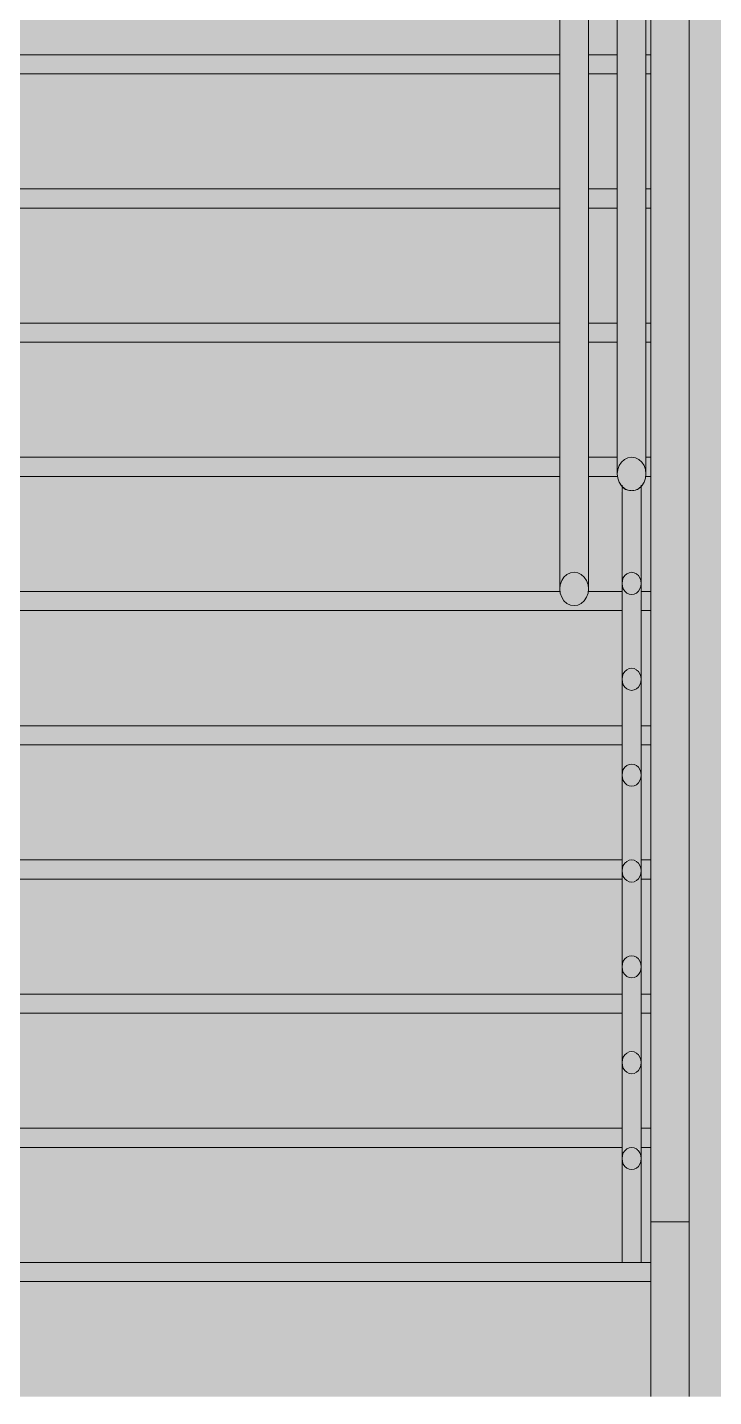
# Model space of a CAD drawing. Header units: inches. Extents: x 1352 to 6578, y -201 to 490.
# Drawn here: x 4808.2 to 4844, y 0 to 71.4 of the extents above; entities that cross this region are included whole.
import ezdxf

# ---------------------------------------------------------------- set-up
doc = ezdxf.new("R2010")
doc.units = ezdxf.units.IN
doc.header["$MEASUREMENT"] = 0
for name, color, linetype, lineweight in [('A-FLOR-HRAL', 11, 'Continuous', 9), ('A-ROOF', 132, 'Continuous', 13), ('C-BLDG-PADS', 91, 'Continuous', 13), ('S-STRS', 31, 'Continuous', 9)]:
    doc.layers.add(name, color=color, linetype=linetype, lineweight=lineweight)

# ---------------------------------------------------------------- blocks, each defined once
blk = doc.blocks.new('Walls 1 - Walls 1-1277454-BUILDING SECTION - NORTH_SOUTH - LOOKING EAST AT MEZZANINE')
at = {"layer": 'A-ROOF', "lineweight": 9}
h = blk.add_hatch(color=254, dxfattribs=at)
h.paths.add_polyline_path([(-11774.145, 0), (-11774.145, 90), (-11778.919, 90), (-11778.919, 0)], flags=0)
h.paths.add_polyline_path([(-11844.015, 0), (-11842.919, 0), (-11842.919, 102), (-11840.919, 102), (-11840.919, 98), (-11840.669, 98), (-11840.643, 139.444), (-11840.568, 139.625), (-11840.352, 139.854), (-11840.294, 139.9), (-11840.113, 139.974), (-11839.725, 140), (-11782.568, 140.003), (-11782.449, 140.077), (-11782.294, 140.102), (-11782.069, 140.059), (-11781.913, 140), (-11774.951, 139.974), (-11774.645, 139.804), (-11774.615, 139.78), (-11774.496, 139.625), (-11774.421, 139.444), (-11774.395, 139.25), (-11774.421, 139.056), (-11774.496, 138.875), (-11774.713, 138.645), (-11774.896, 138.549), (-11774.951, 138.526), (-11774.895, 138.5), (-11774.645, 138.5), (-11774.645, 102), (-11774.145, 102), (-11774.145, 264), (-11916.699, 264), (-11916.699, 0), (-11871.16, 0)], flags=0)
h.paths.add_polyline_path([(-11786.089, 98), (-11785.669, 98), (-11785.669, 103), (-11822.645, 103), (-11822.645, 98), (-11793.329, 98)], flags=0)
h.paths.add_polyline_path([(-11784.169, 98), (-11782.669, 98), (-11782.669, 103), (-11784.169, 103), (-11784.169, 98.225)], flags=0)
h.paths.add_polyline_path([(-11823.645, 98), (-11823.645, 103), (-11836.169, 103), (-11836.169, 98), (-11829.533, 98)], flags=0)
h.paths.add_polyline_path([(-11837.669, 98), (-11837.669, 103), (-11839.169, 103), (-11839.169, 98), (-11838.584, 98)], flags=0)
h.paths.add_polyline_path([(-11781.169, 98), (-11780.919, 98), (-11780.919, 102), (-11775.645, 102), (-11775.645, 103), (-11781.169, 103), (-11781.169, 98.225)], flags=0)
h.paths.add_polyline_path([(-11807.811, 104), (-11785.669, 104), (-11785.669, 108), (-11822.645, 108), (-11822.645, 104), (-11815.052, 104)], flags=0)
h.paths.add_polyline_path([(-11836.169, 104), (-11823.645, 104), (-11823.645, 108), (-11836.169, 108), (-11836.169, 105.163)], flags=0)
h.paths.add_polyline_path([(-11781.169, 104), (-11775.645, 104), (-11775.645, 108), (-11781.169, 108), (-11781.169, 105.163)], flags=0)
h.paths.add_polyline_path([(-11837.669, 104), (-11837.669, 108), (-11839.169, 108), (-11839.169, 104), (-11838.584, 104)], flags=0)
h.paths.add_polyline_path([(-11784.169, 104), (-11782.669, 104), (-11782.669, 108), (-11784.169, 108), (-11784.169, 105.163)], flags=0)
h.paths.add_polyline_path([(-11838.584, 109), (-11837.669, 109), (-11837.669, 113), (-11839.169, 113), (-11839.169, 109)], flags=0)
h.paths.add_polyline_path([(-11836.169, 109), (-11823.645, 109), (-11823.645, 113), (-11836.169, 113), (-11836.169, 112.101)], flags=0)
h.paths.add_polyline_path([(-11781.169, 109), (-11775.645, 109), (-11775.645, 113), (-11781.169, 113), (-11781.169, 112.101)], flags=0)
h.paths.add_polyline_path([(-11784.169, 109), (-11782.669, 109), (-11782.669, 113), (-11784.169, 113), (-11784.169, 112.101)], flags=0)
h.paths.add_polyline_path([(-11785.669, 109), (-11785.669, 113), (-11822.645, 113), (-11822.645, 109), (-11786.089, 109)], flags=0)
h.paths.add_polyline_path([(-11829.533, 114), (-11823.645, 114), (-11823.645, 118), (-11836.169, 118), (-11836.169, 114), (-11833.153, 114)], flags=0)
h.paths.add_polyline_path([(-11839.169, 114), (-11837.669, 114), (-11837.669, 118), (-11839.169, 118), (-11839.169, 115.571)], flags=0)
h.paths.add_polyline_path([(-11822.292, 114), (-11785.669, 114), (-11785.669, 118), (-11822.645, 118), (-11822.645, 114)], flags=0)
h.paths.add_polyline_path([(-11781.169, 114), (-11775.645, 114), (-11775.645, 118), (-11781.169, 118), (-11781.169, 115.571)], flags=0)
h.paths.add_polyline_path([(-11782.669, 114), (-11782.669, 118), (-11784.169, 118), (-11784.169, 114)], flags=0)
h.paths.add_polyline_path([(-11793.329, 119), (-11785.669, 119.04), (-11785.669, 123), (-11822.645, 123), (-11822.645, 119), (-11796.95, 119)], flags=0)
h.paths.add_polyline_path([(-11833.153, 119), (-11823.645, 119.04), (-11823.645, 123), (-11836.169, 123), (-11836.169, 119)], flags=0)
h.paths.add_polyline_path([(-11775.645, 119), (-11775.645, 123), (-11781.169, 123), (-11781.169, 119), (-11778.848, 119)], flags=0)
h.paths.add_polyline_path([(-11837.669, 119), (-11837.669, 123), (-11839.169, 123), (-11839.169, 119)], flags=0)
h.paths.add_polyline_path([(-11782.669, 119), (-11782.669, 123), (-11784.169, 123), (-11784.169, 119)], flags=0)
h.paths.add_polyline_path([(-11800.57, 124), (-11785.669, 124), (-11785.669, 128), (-11822.645, 128), (-11822.645, 124), (-11807.811, 124)], flags=0)
h.paths.add_polyline_path([(-11779.049, 124), (-11775.645, 124), (-11775.645, 128), (-11781.169, 128), (-11781.169, 124)], flags=0)
h.paths.add_polyline_path([(-11823.645, 124), (-11823.645, 128), (-11836.169, 128), (-11836.169, 124), (-11829.533, 124)], flags=0)
h.paths.add_polyline_path([(-11782.669, 124), (-11782.669, 128), (-11784.169, 128), (-11784.169, 124)], flags=0)
h.paths.add_polyline_path([(-11837.669, 124), (-11837.669, 128), (-11839.169, 128), (-11839.169, 124), (-11838.887, 124)], flags=0)
h.paths.add_polyline_path([(-11838.228, 129), (-11837.669, 129), (-11837.702, 133), (-11839.169, 133), (-11839.169, 129)], flags=0)
h.paths.add_polyline_path([(-11807.811, 129), (-11785.669, 129), (-11785.669, 132.5), (-11822.645, 132.5), (-11822.645, 129), (-11815.052, 129)], flags=0)
h.paths.add_polyline_path([(-11823.645, 129), (-11823.645, 132.5), (-11836.169, 132.5), (-11836.169, 129), (-11829.533, 129)], flags=0)
h.paths.add_polyline_path([(-11779.757, 129), (-11775.645, 129), (-11775.645, 133), (-11777.444, 133), (-11777.496, 132.875), (-11777.615, 132.72), (-11777.77, 132.6), (-11777.951, 132.526), (-11778.34, 132.5), (-11781.169, 132.5), (-11781.169, 129)], flags=0)
h.paths.add_polyline_path([(-11782.669, 129), (-11782.669, 132.5), (-11784.169, 132.5), (-11784.169, 129)], flags=0)
h.paths.add_polyline_path([(-11839.169, 134), (-11823.645, 134), (-11823.645, 138.5), (-11839.169, 138.5), (-11839.169, 136.385)], flags=0)
h.paths.add_polyline_path([(-11782.669, 134), (-11782.669, 138.5), (-11822.645, 138.5), (-11822.645, 134), (-11783.615, 134)], flags=0)
h.paths.add_polyline_path([(-11778.87, 134), (-11775.645, 134), (-11775.645, 138.5), (-11781.169, 138.463), (-11781.169, 134), (-11778.895, 134)], flags=0)
blk = doc.blocks.new('Railing - 1_-1447356-BUILDING SECTION - NORTH_SOUTH - LOOKING EAST AT MEZZANINE')
at = {"layer": 'A-FLOR-HRAL'}
h = blk.add_hatch(color=254, dxfattribs=at)
h.paths.add_polyline_path([(-11782.419, 7), (-11781.419, 7), (-11781.436, 12.271), (-11781.565, 12.012), (-11781.789, 11.862), (-11781.905, 11.862), (-11781.902, 12.98), (-11781.607, 12.941), (-11781.503, 12.871), (-11781.426, 12.757), (-11781.419, 12.98), (-11781.436, 17.271), (-11781.565, 17.012), (-11781.789, 16.862), (-11782.135, 16.903), (-11782.272, 17.012), (-11782.402, 17.271), (-11782.419, 17.271), (-11782.389, 12.83), (-11782.048, 12.999), (-11781.935, 12.98), (-11781.932, 11.862), (-11782.048, 11.862), (-11782.272, 12.012), (-11782.402, 12.271), (-11782.419, 12.271), (-11782.419, 8.028)], flags=0)
h.paths.add_polyline_path([(-11782.419, 17.713), (-11782.352, 17.858), (-11782.169, 17.963), (-11781.789, 17.998), (-11781.486, 17.858), (-11781.419, 17.713), (-11781.437, 22.267), (-11781.565, 22.012), (-11781.789, 21.862), (-11782.136, 21.904), (-11782.272, 22.012), (-11782.402, 22.271), (-11782.419, 22.132), (-11782.419, 17.83)], flags=0)
h.paths.add_polyline_path([(-11782.419, 22.713), (-11782.352, 22.859), (-11782.169, 22.964), (-11781.789, 22.997), (-11781.486, 22.859), (-11781.419, 22.713), (-11781.444, 27.25), (-11781.579, 27), (-11781.789, 26.862), (-11782.1, 26.887), (-11782.272, 27.012), (-11782.402, 27.271), (-11782.419, 27.067), (-11782.419, 22.83)], flags=0)
h.paths.add_polyline_path([(-11782.419, 27.713), (-11782.352, 27.86), (-11782.169, 27.965), (-11781.861, 27.995), (-11781.663, 27.962), (-11781.436, 27.819), (-11781.419, 27.983), (-11781.45, 32.233), (-11781.565, 32.012), (-11781.789, 31.862), (-11782.083, 31.879), (-11782.277, 32.018), (-11782.402, 32.271), (-11782.419, 32.132), (-11782.419, 27.75)], flags=0)
h.paths.add_polyline_path([(-11781.419, 32.713), (-11781.456, 37.216), (-11781.576, 37.002), (-11781.789, 36.862), (-11782.066, 36.87), (-11782.276, 37.017), (-11782.402, 37.271), (-11782.419, 37.271), (-11782.387, 32.823), (-11782.048, 32.994), (-11781.657, 32.959), (-11781.436, 32.819)], flags=0)
h.paths.add_polyline_path([(-11781.419, 37.713), (-11781.462, 42.198), (-11781.565, 42.012), (-11781.789, 41.862), (-11782.067, 41.871), (-11782.276, 42.017), (-11782.402, 42.271), (-11782.419, 42.271), (-11782.381, 37.824), (-11782.048, 37.993), (-11781.669, 37.967), (-11781.565, 37.923), (-11781.552, 37.913), (-11781.436, 37.819), (-11781.422, 37.734)], flags=0)
h.paths.add_polyline_path([(-11781.419, 42.713), (-11781.457, 47.457), (-11781.486, 47.416), (-11781.725, 47.293), (-11782.074, 47.283), (-11782.303, 47.38), (-11782.419, 47.429), (-11782.375, 42.826), (-11782.048, 43), (-11782.018, 42.991), (-11781.789, 42.991), (-11781.783, 42.991), (-11781.548, 42.91), (-11781.428, 42.773), (-11781.42, 42.719)], flags=0)
blk.add_hatch(color=254, dxfattribs=at).paths.add_polyline_path([(-11781.72, 47.295), (-11781.518, 47.392), (-11781.669, 47.32)], flags=0)
at = {"layer": 'A-FLOR-HRAL', "color": 8}
for p, q in [((-11782.419, 47.555), (-11782.419, 7)), ((-11781.419, 7), (-11781.419, 47.555)), ((-11782.419, 7), (-11781.419, 7))]:
    blk.add_line(p, q, dxfattribs=at)
at = {"layer": 'A-FLOR-HRAL', "color": 8, "flags": 128}
for points in [[(-11781.967, 47.265), (-11782.03, 47.271), (-11782.23, 47.327), (-11782.369, 47.429)], [(-11781.468, 47.429), (-11781.607, 47.327), (-11781.807, 47.271), (-11781.87, 47.265)]]:
    blk.add_lwpolyline(points, dxfattribs=at)
blk = doc.blocks.new('Railing - Railing-1447301-BUILDING SECTION - NORTH_SOUTH - LOOKING EAST AT MEZZANINE')
at = {"layer": 'A-FLOR-HRAL'}
h = blk.add_hatch(color=254, dxfattribs=at)
h.paths.add_polyline_path([(-11781.669, 42.968), (-11781.919, 43.007), (-11782.169, 42.953), (-11782.169, 42.922), (-11781.919, 43), (-11781.669, 42.953)], flags=0)
h.paths.add_polyline_path([(-11781.419, 42.421), (-11781.463, 42.826), (-11781.663, 42.917), (-11781.486, 42.711), (-11781.428, 42.503)], flags=0)
h.paths.add_polyline_path([(-11782.419, 42.421), (-11782.346, 42.719), (-11782.244, 42.928), (-11782.29, 42.91), (-11782.409, 42.773), (-11782.419, 42.571)], flags=0)
for points in [[(-11782.048, 41.862), (-11781.784, 41.864), (-11781.562, 42.017), (-11781.436, 42.271), (-11781.436, 42.571), (-11781.565, 42.83), (-11781.793, 42.98), (-11782.068, 42.971), (-11782.277, 42.824), (-11782.402, 42.571), (-11782.402, 42.271), (-11782.272, 42.012), (-11782.049, 41.862)], [(-11781.885, 36.862), (-11781.772, 36.87), (-11781.562, 37.017), (-11781.436, 37.271), (-11781.436, 37.571), (-11781.578, 37.842), (-11781.789, 37.98), (-11782.062, 37.974), (-11782.277, 37.824), (-11782.402, 37.571), (-11782.402, 37.271), (-11782.262, 37.002), (-11782.048, 36.862), (-11781.913, 36.862)], [(-11781.789, 31.862), (-11781.561, 32.018), (-11781.436, 32.271), (-11781.436, 32.571), (-11781.565, 32.83), (-11781.789, 32.98), (-11782.079, 32.965), (-11782.277, 32.824), (-11782.402, 32.571), (-11782.402, 32.271), (-11782.272, 32.012), (-11782.048, 31.862), (-11781.85, 31.862)], [(-11782.048, 26.862), (-11781.737, 26.887), (-11781.565, 27.012), (-11781.436, 27.271), (-11781.436, 27.571), (-11781.565, 27.83), (-11781.789, 27.98), (-11782.097, 27.957), (-11782.272, 27.83), (-11782.402, 27.571), (-11782.394, 27.25), (-11782.259, 27), (-11782.053, 26.864)], [(-11781.96, 21.862), (-11781.701, 21.904), (-11781.565, 22.012), (-11781.436, 22.271), (-11781.438, 22.577), (-11781.565, 22.83), (-11781.789, 22.98), (-11782.114, 22.949), (-11782.272, 22.83), (-11782.402, 22.571), (-11782.4, 22.267), (-11782.272, 22.012), (-11782.048, 21.862)], [(-11781.919, 16.862), (-11781.703, 16.903), (-11781.565, 17.012), (-11781.436, 17.271), (-11781.436, 17.571), (-11781.565, 17.83), (-11781.789, 17.98), (-11782.131, 17.941), (-11782.272, 17.83), (-11782.402, 17.571), (-11782.402, 17.271), (-11782.272, 17.012), (-11782.048, 16.862), (-11781.924, 16.862)]]:
    blk.add_hatch(color=254, dxfattribs=at).paths.add_polyline_path(points, flags=0)
h = blk.add_hatch(color=254, dxfattribs=at)
h.paths.add_polyline_path([(-11781.669, 37.967), (-11782.004, 37.993), (-11782.169, 37.954), (-11782.169, 37.922), (-11781.919, 38), (-11781.669, 37.954)], flags=0)
h.paths.add_polyline_path([(-11781.419, 37.421), (-11781.456, 37.824), (-11781.669, 37.922), (-11781.486, 37.711), (-11781.422, 37.448)], flags=0)
h.paths.add_polyline_path([(-11782.419, 37.421), (-11782.352, 37.711), (-11782.259, 37.925), (-11782.285, 37.913), (-11782.402, 37.819), (-11782.419, 37.571)], flags=0)
h = blk.add_hatch(color=254, dxfattribs=at)
h.paths.add_polyline_path([(-11781.669, 32.966), (-11782.03, 32.994), (-11782.169, 32.955), (-11782.169, 32.922), (-11781.919, 33), (-11781.669, 32.955)], flags=0)
h.paths.add_polyline_path([(-11781.565, 32.922), (-11781.657, 32.912), (-11781.565, 32.83)], flags=0)
h.paths.add_polyline_path([(-11781.419, 32.421), (-11781.45, 32.823), (-11781.565, 32.903), (-11781.556, 32.817), (-11781.436, 32.571)], flags=0)
h.paths.add_polyline_path([(-11782.419, 32.421), (-11782.352, 32.711), (-11782.238, 32.933), (-11782.352, 32.86), (-11782.419, 32.711), (-11782.419, 32.571)], flags=0)
h = blk.add_hatch(color=254, dxfattribs=at)
h.paths.add_polyline_path([(-11781.669, 27.965), (-11782.03, 27.995), (-11782.169, 27.956), (-11782.169, 27.922), (-11781.912, 27.999), (-11781.669, 27.956)], flags=0)
h.paths.add_polyline_path([(-11781.419, 27.421), (-11781.459, 27.83), (-11781.663, 27.917), (-11781.486, 27.711), (-11781.428, 27.5)], flags=0)
h.paths.add_polyline_path([(-11782.419, 27.421), (-11782.352, 27.711), (-11782.23, 27.937), (-11782.355, 27.854), (-11782.419, 27.629), (-11782.419, 27.5)], flags=0)
h = blk.add_hatch(color=254, dxfattribs=at)
h.paths.add_polyline_path([(-11781.669, 22.964), (-11782.048, 22.997), (-11781.905, 22.998), (-11781.669, 22.958)], flags=0)
h.paths.add_polyline_path([(-11781.419, 22.421), (-11781.456, 22.83), (-11781.669, 22.922), (-11781.486, 22.711), (-11781.436, 22.571)], flags=0)
h.paths.add_polyline_path([(-11782.419, 22.421), (-11782.352, 22.711), (-11782.23, 22.938), (-11782.352, 22.859), (-11782.419, 22.711), (-11782.419, 22.571)], flags=0)
h = blk.add_hatch(color=254, dxfattribs=at)
h.paths.add_polyline_path([(-11782.169, 17.922), (-11781.912, 17.999), (-11782.048, 17.998), (-11782.169, 17.959)], flags=0)
h.paths.add_polyline_path([(-11782.419, 17.421), (-11782.352, 17.711), (-11782.23, 17.94), (-11782.352, 17.858), (-11782.419, 17.711), (-11782.419, 17.571)], flags=0)
h.paths.add_polyline_path([(-11781.419, 17.421), (-11781.452, 17.83), (-11781.669, 17.922), (-11781.481, 17.698), (-11781.432, 17.535)], flags=0)
h = blk.add_hatch(color=254, dxfattribs=at)
h.paths.add_polyline_path([(-11781.419, 12.421), (-11781.448, 12.83), (-11781.669, 12.922), (-11781.483, 12.704), (-11781.425, 12.48)], flags=0)
h.paths.add_polyline_path([(-11782.419, 12.421), (-11782.352, 12.711), (-11782.23, 12.941), (-11782.334, 12.871), (-11782.412, 12.757), (-11782.419, 12.711)], flags=0)
h = blk.add_hatch(color=254, dxfattribs=at)
h.paths.add_polyline_path([(-11781.789, 11.862), (-11781.565, 12.012), (-11781.436, 12.271), (-11781.436, 12.571), (-11781.565, 12.83), (-11781.789, 12.98), (-11781.902, 12.963), (-11781.905, 11.862)], flags=0)
h.paths.add_polyline_path([(-11782.048, 11.862), (-11781.932, 11.884), (-11781.935, 12.98), (-11782.048, 12.98), (-11782.272, 12.83), (-11782.402, 12.571), (-11782.402, 12.271), (-11782.272, 12.012), (-11782.152, 11.912)], flags=0)
at = {"layer": 'A-FLOR-HRAL', "color": 8}
for p, q in [((-11782.419, 43.514), (-11782.419, 42.421)), ((-11781.419, 42.421), (-11781.419, 43.514)), ((-11782.419, 38.517), (-11782.419, 37.421)), ((-11781.419, 37.421), (-11781.419, 38.517)), ((-11782.419, 33.519), (-11782.419, 32.421)), ((-11781.419, 32.421), (-11781.419, 33.519)), ((-11782.419, 28.521), (-11782.419, 27.421)), ((-11781.419, 27.421), (-11781.419, 28.521)), ((-11782.419, 23.524), (-11782.419, 22.421)), ((-11781.419, 22.421), (-11781.419, 23.524)), ((-11782.419, 18.526), (-11782.419, 17.421)), ((-11781.419, 17.421), (-11781.419, 18.526)), ((-11782.419, 13.528), (-11782.419, 12.421)), ((-11781.419, 12.421), (-11781.419, 13.528))]:
    blk.add_line(p, q, dxfattribs=at)
at = {"layer": 'A-FLOR-HRAL', "color": 8, "flags": 128}
for points in [[(-11781.419, 42.421), (-11781.436, 42.571), (-11781.486, 42.711), (-11781.565, 42.83), (-11781.669, 42.922), (-11781.789, 42.98), (-11781.919, 43), (-11782.048, 42.98), (-11782.169, 42.922), (-11782.272, 42.83), (-11782.352, 42.711), (-11782.402, 42.571), (-11782.419, 42.421)], [(-11782.419, 42.421), (-11782.402, 42.271), (-11782.352, 42.132), (-11782.272, 42.012), (-11782.169, 41.92), (-11782.048, 41.862), (-11781.919, 41.842), (-11781.789, 41.862), (-11781.669, 41.92), (-11781.565, 42.012), (-11781.486, 42.132), (-11781.436, 42.271), (-11781.419, 42.421)], [(-11781.419, 37.421), (-11781.436, 37.571), (-11781.486, 37.711), (-11781.565, 37.83), (-11781.669, 37.922), (-11781.789, 37.98), (-11781.919, 38), (-11782.048, 37.98), (-11782.169, 37.922), (-11782.272, 37.83), (-11782.352, 37.711), (-11782.402, 37.571), (-11782.419, 37.421)], [(-11782.419, 37.421), (-11782.402, 37.271), (-11782.352, 37.132), (-11782.272, 37.012), (-11782.169, 36.92), (-11782.048, 36.862), (-11781.919, 36.842), (-11781.789, 36.862), (-11781.669, 36.92), (-11781.565, 37.012), (-11781.486, 37.132), (-11781.436, 37.271), (-11781.419, 37.421)], [(-11781.419, 32.421), (-11781.436, 32.571), (-11781.486, 32.711), (-11781.565, 32.83), (-11781.669, 32.922), (-11781.789, 32.98), (-11781.919, 33), (-11782.048, 32.98), (-11782.169, 32.922), (-11782.272, 32.83), (-11782.352, 32.711), (-11782.402, 32.571), (-11782.419, 32.421)], [(-11782.419, 32.421), (-11782.402, 32.271), (-11782.352, 32.132), (-11782.272, 32.012), (-11782.169, 31.92), (-11782.048, 31.862), (-11781.919, 31.842), (-11781.789, 31.862), (-11781.669, 31.92), (-11781.565, 32.012), (-11781.486, 32.132), (-11781.436, 32.271), (-11781.419, 32.421)], [(-11781.419, 27.421), (-11781.436, 27.571), (-11781.486, 27.711), (-11781.565, 27.83), (-11781.669, 27.922), (-11781.789, 27.98), (-11781.919, 28), (-11782.048, 27.98), (-11782.169, 27.922), (-11782.272, 27.83), (-11782.352, 27.711), (-11782.402, 27.571), (-11782.419, 27.421)], [(-11782.419, 27.421), (-11782.402, 27.271), (-11782.352, 27.132), (-11782.272, 27.012), (-11782.169, 26.92), (-11782.048, 26.862), (-11781.919, 26.842), (-11781.789, 26.862), (-11781.669, 26.92), (-11781.565, 27.012), (-11781.486, 27.132), (-11781.436, 27.271), (-11781.419, 27.421)], [(-11781.419, 22.421), (-11781.436, 22.571), (-11781.486, 22.711), (-11781.565, 22.83), (-11781.669, 22.922), (-11781.789, 22.98), (-11781.919, 23), (-11782.048, 22.98), (-11782.169, 22.922), (-11782.272, 22.83), (-11782.352, 22.711), (-11782.402, 22.571), (-11782.419, 22.421)], [(-11782.419, 22.421), (-11782.402, 22.271), (-11782.352, 22.132), (-11782.272, 22.012), (-11782.169, 21.92), (-11782.048, 21.862), (-11781.919, 21.842), (-11781.789, 21.862), (-11781.669, 21.92), (-11781.565, 22.012), (-11781.486, 22.132), (-11781.436, 22.271), (-11781.419, 22.421)], [(-11781.419, 17.421), (-11781.436, 17.571), (-11781.486, 17.711), (-11781.565, 17.83), (-11781.669, 17.922), (-11781.789, 17.98), (-11781.919, 18), (-11782.048, 17.98), (-11782.169, 17.922), (-11782.272, 17.83), (-11782.352, 17.711), (-11782.402, 17.571), (-11782.419, 17.421)], [(-11782.419, 17.421), (-11782.402, 17.271), (-11782.352, 17.132), (-11782.272, 17.012), (-11782.169, 16.92), (-11782.048, 16.862), (-11781.919, 16.842), (-11781.789, 16.862), (-11781.669, 16.92), (-11781.565, 17.012), (-11781.486, 17.132), (-11781.436, 17.271), (-11781.419, 17.421)], [(-11781.419, 12.421), (-11781.436, 12.571), (-11781.486, 12.711), (-11781.565, 12.83), (-11781.669, 12.922), (-11781.789, 12.98), (-11781.919, 13), (-11782.048, 12.98), (-11782.169, 12.922), (-11782.272, 12.83), (-11782.352, 12.711), (-11782.402, 12.571), (-11782.419, 12.421)], [(-11782.419, 12.421), (-11782.402, 12.271), (-11782.352, 12.132), (-11782.272, 12.012), (-11782.169, 11.92), (-11782.048, 11.862), (-11781.919, 11.842), (-11781.789, 11.862), (-11781.669, 11.92), (-11781.565, 12.012), (-11781.486, 12.132), (-11781.436, 12.271), (-11781.419, 12.421)]]:
    blk.add_lwpolyline(points, dxfattribs=at)
blk.add_blockref('Railing - 1_-1447356-BUILDING SECTION - NORTH_SOUTH - LOOKING EAST AT MEZZANINE', (0, 0))
blk = doc.blocks.new('Top Rail Type - Top Rail_Internal_-1447311-BUILDING SECTION - NORTH_SOUTH - LOOKING EAST AT MEZZANINE')
at = {"layer": 'A-FLOR-HRAL'}
for points in [[(-11782.669, 48.132), (-11782.591, 48.504), (-11782.468, 48.717), (-11782.449, 48.746), (-11782.294, 48.884), (-11782.113, 48.97), (-11781.919, 49), (-11781.725, 48.97), (-11781.544, 48.884), (-11781.388, 48.746), (-11781.246, 48.5), (-11781.182, 48.25), (-11781.169, 48.501), (-11781.194, 139.155), (-11781.388, 139.543), (-11781.725, 139.88), (-11782.113, 140.076), (-11782.294, 140.102), (-11782.452, 140.076), (-11782.57, 140), (-11782.66, 139.78), (-11782.669, 139.464), (-11782.669, 128.017), (-11782.669, 48.146)], [(-11781.919, 47.263), (-11781.607, 47.349), (-11781.434, 47.477), (-11781.364, 47.555), (-11781.269, 47.698), (-11781.176, 48.067), (-11781.182, 48.251), (-11781.246, 48.501), (-11781.312, 48.63), (-11781.486, 48.832), (-11781.669, 48.944), (-11781.789, 48.98), (-11782.056, 48.979), (-11782.176, 48.94), (-11782.405, 48.785), (-11782.526, 48.629), (-11782.592, 48.5), (-11782.655, 48.25), (-11782.654, 48), (-11782.643, 47.907), (-11782.468, 47.547), (-11782.349, 47.429), (-11782.169, 47.32), (-11781.967, 47.271), (-11781.925, 47.264)]]:
    blk.add_hatch(color=254, dxfattribs=at).paths.add_polyline_path(points, flags=0)
at = {"layer": 'A-FLOR-HRAL', "color": 8}
for p, q in [((-11782.669, 139.73), (-11782.669, 48.132)), ((-11781.169, 48.132), (-11781.169, 138.974))]:
    blk.add_line(p, q, dxfattribs=at)
at = {"layer": 'A-FLOR-HRAL', "color": 8, "flags": 128}
for points in [[(-11781.169, 48.132), (-11781.194, 48.356), (-11781.269, 48.566), (-11781.388, 48.746), (-11781.544, 48.884), (-11781.725, 48.97), (-11781.919, 49), (-11782.113, 48.97), (-11782.294, 48.884), (-11782.449, 48.746), (-11782.568, 48.566), (-11782.643, 48.356), (-11782.669, 48.132)], [(-11782.669, 48.132), (-11782.643, 47.907), (-11782.568, 47.698), (-11782.449, 47.518), (-11782.294, 47.38), (-11782.113, 47.293), (-11781.919, 47.263), (-11781.725, 47.293), (-11781.544, 47.38), (-11781.388, 47.518), (-11781.269, 47.698), (-11781.194, 47.907), (-11781.169, 48.132)]]:
    blk.add_lwpolyline(points, dxfattribs=at)
blk = doc.blocks.new('Handrail Type - Handrail_Internal_-1447339-BUILDING SECTION - NORTH_SOUTH - LOOKING EAST AT MEZZANINE')
at = {"layer": 'A-FLOR-HRAL'}
for points in [[(-11785.669, 42.132), (-11785.643, 42.356), (-11785.467, 42.719), (-11785.449, 42.746), (-11785.294, 42.884), (-11785.113, 42.97), (-11784.919, 43), (-11784.725, 42.97), (-11784.544, 42.884), (-11784.371, 42.719), (-11784.269, 42.566), (-11784.194, 42.356), (-11784.169, 42.132), (-11784.201, 133.461), (-11784.269, 133.625), (-11784.388, 133.78), (-11784.544, 133.9), (-11784.725, 133.974), (-11784.919, 134), (-11785.113, 133.974), (-11785.294, 133.9), (-11785.449, 133.78), (-11785.568, 133.625), (-11785.643, 133.444), (-11785.669, 132.916), (-11785.669, 42.566)], [(-11784.919, 41.263), (-11784.725, 41.293), (-11784.544, 41.38), (-11784.31, 41.636), (-11784.212, 41.858), (-11784.184, 42), (-11784.169, 42.132), (-11784.194, 42.356), (-11784.371, 42.719), (-11784.388, 42.746), (-11784.544, 42.884), (-11784.725, 42.97), (-11784.919, 43), (-11785.113, 42.97), (-11785.294, 42.884), (-11785.467, 42.719), (-11785.568, 42.566), (-11785.643, 42.356), (-11785.652, 41.983), (-11785.587, 41.75), (-11785.523, 41.629), (-11785.429, 41.5), (-11785.275, 41.371), (-11785.113, 41.293)]]:
    blk.add_hatch(color=254, dxfattribs=at).paths.add_polyline_path(points, flags=0)
at = {"layer": 'A-FLOR-HRAL', "color": 8}
for p, q in [((-11785.669, 133.25), (-11785.669, 42.132)), ((-11784.169, 42.132), (-11784.169, 133.25))]:
    blk.add_line(p, q, dxfattribs=at)
at = {"layer": 'A-FLOR-HRAL', "color": 8, "flags": 128}
for points in [[(-11784.169, 42.132), (-11784.194, 42.356), (-11784.269, 42.566), (-11784.388, 42.746), (-11784.544, 42.884), (-11784.725, 42.97), (-11784.919, 43), (-11785.113, 42.97), (-11785.294, 42.884), (-11785.449, 42.746), (-11785.568, 42.566), (-11785.643, 42.356), (-11785.669, 42.132)], [(-11785.669, 42.132), (-11785.643, 41.907), (-11785.568, 41.698), (-11785.449, 41.518), (-11785.294, 41.38), (-11785.113, 41.293), (-11784.919, 41.263), (-11784.725, 41.293), (-11784.544, 41.38), (-11784.388, 41.518), (-11784.269, 41.698), (-11784.194, 41.907), (-11784.169, 42.132)]]:
    blk.add_lwpolyline(points, dxfattribs=at)

msp = doc.modelspace()

# ---------------------------------------------------------------- hatches: boundary and pattern name
at = {"layer": 'C-BLDG-PADS', "lineweight": 9}
h = msp.add_hatch(dxfattribs=at)
h.set_pattern_fill('FP_19', style=0, pattern_type=2)
h.set_pattern_definition([(50, (5530.637, 126), (27.5427, -2.4099), [2.88, -31.68]), (355, (5530.637, 126), (-5.3278, 28.8843), [2.304, -25.344]), (100.451, (5532.932, 125.8), (22.2153, 26.4739), [2.448, -26.924]), (46.184, (5530.637, 133.68), (40.9819, -6.3564), [4.32, -47.52]), (96.636, (5534.052, 133.15), (35.8907, 37.4062), [3.671, -40.386]), (351.184, (5530.637, 133.68), (35.891, 37.4062), [3.456, -38.016]), (21, (5534.477, 131.76), (22.92104, -15.46073), [2.88, -31.68]), (326, (5534.477, 131.76), (9.3435, 27.8457), [2.304, -25.344]), (71.451, (5536.387, 130.472), (32.2648, 12.3844), [2.448, -26.924]), (37.5, (5530.637, 126), (0.46686, 12.78271), [1.267, -23.77, 1.267, -24.461, -25.44]), (37.5, (5530.637, 126), (0.46686, 12.78271), [-50.765, 1.267, -24.173]), (7.5, (5530.637, 126), (10.1016, 15.1451), [1.267, -13.402, 1.267, -23.194, -9.696]), (7.5, (5530.637, 126), (10.1016, 15.1451), [-39.13, 1.267, -8.429]), (327.5, (5522.074, 126), (20.49916, -0.86578), [1.267, -8.333, 1.267, -28.685, -39.744]), (327.5, (5522.074, 126), (20.49916, -0.86578), [-39.552, 1.267, -38.477]), (317.5, (5518.234, 126), (22.39478, 3.8443), [1.267, -11.213, 1.267, -18.624, -28.224]), (317.5, (5518.234, 126), (22.39478, 3.8443), [-32.371, 1.267, -26.957])])
h.paths.add_polyline_path([(4704.90395, -6), (4858.20768, -6), (4858.20768, 0), (4704.90395, 0)], flags=0)
at = {"layer": 'S-STRS'}
for points in [[(4842.68433, 9.12318), (4842.68433, 98.95652), (4840.68433, 98.95652), (4840.68433, 9.12318)], [(4842.68433, 0), (4842.68433, 9.12318), (4840.68433, 9.12318), (4840.68433, 0)], [(4780.68433, 6), (4840.68433, 6.01704), (4840.68433, 7), (4780.68433, 6.98296), (4780.68433, 6.01704)], [(4821.03302, 0), (4840.68433, 0), (4840.68433, 6), (4780.68433, 6), (4780.68433, 0), (4806.55152, 0)]]:
    msp.add_hatch(color=255, dxfattribs=at).paths.add_polyline_path(points, flags=0)
h = msp.add_hatch(color=255, dxfattribs=at)
h.paths.add_polyline_path([(4780.68433, 70), (4780.93433, 70), (4780.93433, 76), (4780.68433, 76), (4780.68433, 70.47194)], flags=0)
h.paths.add_polyline_path([(4782.43433, 70), (4783.93433, 70), (4783.93433, 76), (4782.43433, 76), (4782.43433, 70.47194)], flags=0)
h.paths.add_polyline_path([(4785.43433, 70), (4835.93433, 70), (4835.93433, 76), (4785.43433, 76), (4785.43433, 70.47194)], flags=0)
h.paths.add_polyline_path([(4837.43433, 70), (4838.93433, 70), (4838.93433, 76), (4837.43433, 76), (4837.43433, 70.47194)], flags=0)
h.paths.add_polyline_path([(4840.43433, 70), (4840.68433, 70), (4840.68433, 76), (4840.43433, 76), (4840.43433, 70.47194)], flags=0)
h = msp.add_hatch(color=255, dxfattribs=at)
h.paths.add_polyline_path([(4806.55152, 69), (4835.93433, 69.02099), (4835.93433, 70), (4785.43433, 69.97901), (4785.43433, 69), (4799.31077, 69)], flags=0)
h.paths.add_polyline_path([(4780.93433, 69), (4780.93433, 70), (4780.68433, 69.98296), (4780.68433, 69)], flags=0)
h.paths.add_polyline_path([(4782.43433, 69), (4783.93433, 69.01704), (4783.93433, 70), (4782.43433, 69.98151), (4782.43433, 69.01654)], flags=0)
h.paths.add_polyline_path([(4838.93433, 69), (4838.93433, 70), (4837.43433, 69.98296), (4837.43433, 69)], flags=0)
h.paths.add_polyline_path([(4840.43433, 69), (4840.68433, 69.01704), (4840.68433, 70), (4840.43433, 69.98296), (4840.43433, 69.01704)], flags=0)
h = msp.add_hatch(color=255, dxfattribs=at)
h.paths.add_polyline_path([(4813.79227, 63), (4835.93433, 63), (4835.93433, 69), (4785.43433, 69), (4785.43433, 63), (4806.55152, 63)], flags=0)
h.paths.add_polyline_path([(4780.93433, 63), (4780.93433, 69), (4780.68433, 69), (4780.68433, 63)], flags=0)
h.paths.add_polyline_path([(4782.43433, 63), (4783.93433, 63), (4783.93433, 69), (4782.43433, 69), (4782.43433, 63.53369)], flags=0)
h.paths.add_polyline_path([(4837.43433, 63), (4838.93433, 63), (4838.93433, 69), (4837.43433, 69), (4837.43433, 63.53369)], flags=0)
h.paths.add_polyline_path([(4840.43433, 63), (4840.68433, 63), (4840.68433, 69), (4840.43433, 69), (4840.43433, 63.53369)], flags=0)
h = msp.add_hatch(color=255, dxfattribs=at)
h.paths.add_polyline_path([(4806.55152, 62), (4835.93433, 62.02099), (4835.93433, 63), (4785.43433, 62.97901), (4785.43433, 62), (4799.31077, 62)], flags=0)
h.paths.add_polyline_path([(4780.93433, 62), (4780.93433, 62.99993), (4780.68433, 62.98296), (4780.68433, 62)], flags=0)
h.paths.add_polyline_path([(4782.43433, 62), (4783.93433, 62.01704), (4783.93433, 63), (4782.43433, 62.98151), (4782.43433, 62.01654)], flags=0)
h.paths.add_polyline_path([(4838.93433, 62), (4838.93433, 63), (4837.43433, 62.98296), (4837.43433, 62)], flags=0)
h.paths.add_polyline_path([(4840.43433, 62), (4840.68433, 62.01704), (4840.68433, 63), (4840.43433, 62.98296), (4840.43433, 62.01704)], flags=0)
h = msp.add_hatch(color=255, dxfattribs=at)
h.paths.add_polyline_path([(4780.68433, 56), (4780.93433, 56), (4780.93433, 62), (4780.68433, 62), (4780.68433, 56.59544)], flags=0)
h.paths.add_polyline_path([(4782.43433, 56), (4783.93433, 56), (4783.93433, 62), (4782.43433, 62), (4782.43433, 56.59544)], flags=0)
h.paths.add_polyline_path([(4785.43433, 56), (4835.93433, 56), (4835.93433, 62), (4785.43433, 62), (4785.43433, 56.59544)], flags=0)
h.paths.add_polyline_path([(4837.43433, 56), (4838.93433, 56), (4838.93433, 62), (4837.43433, 62), (4837.43433, 56.59544)], flags=0)
h.paths.add_polyline_path([(4840.43433, 56), (4840.68433, 56), (4840.68433, 62), (4840.43433, 62), (4840.43433, 56.59544)], flags=0)
h = msp.add_hatch(color=255, dxfattribs=at)
h.paths.add_polyline_path([(4806.55152, 55), (4835.93433, 55.02099), (4835.93433, 56), (4785.43433, 55.97901), (4785.43433, 55), (4799.31077, 55)], flags=0)
h.paths.add_polyline_path([(4780.93433, 55), (4780.93433, 55.99993), (4780.68433, 55.98296), (4780.68433, 55)], flags=0)
h.paths.add_polyline_path([(4782.43433, 55), (4783.93433, 55.01704), (4783.93433, 56), (4782.43433, 55.98151), (4782.43433, 55.01654)], flags=0)
h.paths.add_polyline_path([(4838.93433, 55), (4838.93433, 56), (4837.43433, 55.98296), (4837.43433, 55)], flags=0)
h.paths.add_polyline_path([(4840.68433, 55), (4840.68433, 56), (4840.43433, 55.98296), (4840.43433, 55.00007)], flags=0)
h = msp.add_hatch(color=255, dxfattribs=at)
h.paths.add_polyline_path([(4782.43433, 49), (4783.93433, 49), (4783.93433, 55), (4782.43433, 55), (4782.43433, 49.65719)], flags=0)
h.paths.add_polyline_path([(4780.68433, 49), (4780.93433, 49), (4780.93433, 55), (4780.68433, 55), (4780.68433, 49.65719)], flags=0)
h.paths.add_polyline_path([(4785.43433, 49), (4835.93433, 49), (4835.93433, 55), (4785.43433, 55), (4785.43433, 49.65719)], flags=0)
h.paths.add_polyline_path([(4837.43433, 49), (4838.93433, 49), (4838.93433, 55), (4837.43433, 55), (4837.43433, 49.65719)], flags=0)
h.paths.add_polyline_path([(4840.68433, 49), (4840.68433, 55), (4840.43433, 55), (4840.43433, 49)], flags=0)
h = msp.add_hatch(color=255, dxfattribs=at)
h.paths.add_polyline_path([(4806.55152, 48), (4835.93433, 48.02099), (4835.93433, 49), (4785.43433, 48.97901), (4785.43433, 48), (4799.31077, 48)], flags=0)
h.paths.add_polyline_path([(4780.93433, 48), (4780.94737, 48.01704), (4780.93433, 48.5), (4780.93433, 49), (4780.68433, 48.98296), (4780.68433, 48)], flags=0)
h.paths.add_polyline_path([(4782.41935, 48), (4783.93433, 48.01704), (4783.93433, 49), (4782.43433, 48.97041), (4782.42123, 48.01654)], flags=0)
h.paths.add_polyline_path([(4837.43433, 48), (4838.9472, 48.01848), (4838.93433, 48.50377), (4838.93433, 49), (4837.43433, 48.98296), (4837.43433, 48.00092)], flags=0)
h.paths.add_polyline_path([(4840.68433, 48), (4840.68433, 49), (4840.43433, 48.98296), (4840.43433, 48)], flags=0)
h = msp.add_hatch(color=255, dxfattribs=at)
h.paths.add_polyline_path([(4780.68433, 42), (4781.18433, 42), (4781.154, 47.51776), (4781.03481, 47.69758), (4780.93433, 48), (4780.68433, 48), (4780.68433, 42.27133)], flags=0)
h.paths.add_polyline_path([(4782.18433, 42), (4783.9493, 42), (4783.93433, 42.35645), (4783.93433, 48), (4782.41935, 48), (4782.40877, 47.907), (4782.23941, 47.55511), (4782.18433, 47.42856), (4782.18433, 42.27133)], flags=0)
h.paths.add_polyline_path([(4785.41935, 42), (4835.9493, 42), (4835.93433, 42.35645), (4835.93433, 48), (4785.43433, 48), (4785.43433, 42.13172)], flags=0)
h.paths.add_polyline_path([(4837.4493, 42), (4839.18433, 42), (4839.154, 47.51776), (4839.03481, 47.69758), (4838.93433, 48), (4837.43433, 48), (4837.43433, 42)], flags=0)
h.paths.add_polyline_path([(4840.18433, 42), (4840.68433, 42), (4840.68433, 48), (4840.41935, 48), (4840.40877, 47.907), (4840.23941, 47.55511), (4840.18433, 47.42856), (4840.18433, 42.27133)], flags=0)
h = msp.add_hatch(color=255, dxfattribs=at)
h.paths.add_polyline_path([(4780.68433, 41), (4781.18433, 41.01704), (4781.18433, 42), (4780.68433, 41.98296), (4780.68433, 41.01704)], flags=0)
h.paths.add_polyline_path([(4828.27377, 41), (4839.18433, 41.01829), (4839.18433, 42), (4837.41741, 41.98296), (4837.3526, 41.75), (4837.28866, 41.62941), (4837.19467, 41.5), (4837.04018, 41.37059), (4836.87844, 41.29303), (4836.68433, 41.26344), (4836.49021, 41.29303), (4836.30904, 41.38003), (4836.07385, 41.63868), (4835.97677, 41.85979), (4835.93433, 42), (4785.41696, 41.97902), (4785.34924, 41.74062), (4785.28209, 41.61949), (4785.18374, 41.4903), (4785.022, 41.36187), (4784.82927, 41.28554), (4784.68433, 41.26344), (4784.49021, 41.29303), (4784.30933, 41.37977), (4784.07999, 41.62941), (4783.979, 41.85355), (4783.93433, 42), (4782.18433, 41.98171), (4782.18433, 41), (4821.03302, 41)], flags=0)
h.paths.add_polyline_path([(4840.18433, 41), (4840.68433, 41.01704), (4840.68433, 42), (4840.18433, 41.98296), (4840.18433, 41.00014)], flags=0)
h = msp.add_hatch(color=255, dxfattribs=at)
h.paths.add_polyline_path([(4821.03302, 35), (4839.18433, 35), (4839.18433, 41), (4782.18433, 41), (4782.18433, 35), (4813.79227, 35)], flags=0)
h.paths.add_polyline_path([(4780.68433, 35), (4781.18433, 35), (4781.18433, 41), (4780.68433, 41), (4780.68433, 35.78069)], flags=0)
h.paths.add_polyline_path([(4840.18433, 35), (4840.68433, 35), (4840.68433, 41), (4840.18433, 41), (4840.18433, 35.78069)], flags=0)
h = msp.add_hatch(color=255, dxfattribs=at)
h.paths.add_polyline_path([(4806.55152, 34), (4839.18433, 34.01829), (4839.18433, 35), (4782.18433, 34.98171), (4782.18433, 34), (4799.31077, 34)], flags=0)
h.paths.add_polyline_path([(4781.18433, 34), (4781.18433, 35), (4780.68433, 34.98296), (4780.68433, 34)], flags=0)
h.paths.add_polyline_path([(4840.18433, 34), (4840.68433, 34.01704), (4840.68433, 35), (4840.18433, 34.98296), (4840.18433, 34.00014)], flags=0)
h = msp.add_hatch(color=255, dxfattribs=at)
h.paths.add_polyline_path([(4781.18433, 28), (4781.18433, 34), (4780.68433, 34), (4780.68433, 28)], flags=0)
h.paths.add_polyline_path([(4782.18433, 28), (4839.18433, 28), (4839.18433, 34), (4782.18433, 34), (4782.18433, 28.84244)], flags=0)
h.paths.add_polyline_path([(4840.18433, 28), (4840.68433, 28), (4840.68433, 34), (4840.18433, 34), (4840.18433, 28.84244)], flags=0)
h = msp.add_hatch(color=255, dxfattribs=at)
h.paths.add_polyline_path([(4821.03302, 27), (4839.18433, 27.01829), (4839.18433, 28), (4782.18433, 27.98028), (4782.18433, 27), (4813.79227, 27)], flags=0)
h.paths.add_polyline_path([(4781.18433, 27), (4781.18433, 28), (4780.68433, 27.98296), (4780.68433, 27)], flags=0)
h.paths.add_polyline_path([(4840.18433, 27), (4840.68433, 27.01704), (4840.68433, 28), (4840.18433, 27.98028), (4840.18433, 27.00014)], flags=0)
h = msp.add_hatch(color=255, dxfattribs=at)
h.paths.add_polyline_path([(4821.03302, 21), (4839.18433, 21), (4839.18433, 27), (4782.18433, 27), (4782.18433, 21), (4813.79227, 21)], flags=0)
h.paths.add_polyline_path([(4780.68433, 21), (4781.18433, 21), (4781.18433, 27), (4780.68433, 27), (4780.68433, 21.90419)], flags=0)
h.paths.add_polyline_path([(4840.18433, 21), (4840.68433, 21), (4840.68433, 27), (4840.18433, 27), (4840.18433, 21.90419)], flags=0)
h = msp.add_hatch(color=255, dxfattribs=at)
h.paths.add_polyline_path([(4806.55152, 20), (4839.18433, 20.01829), (4839.18433, 21), (4782.18433, 20.98171), (4782.18433, 20), (4799.31077, 20)], flags=0)
h.paths.add_polyline_path([(4781.18433, 20), (4781.18433, 21), (4780.68433, 20.98296), (4780.68433, 20)], flags=0)
h.paths.add_polyline_path([(4840.18433, 20), (4840.68433, 20.01704), (4840.68433, 21), (4840.18433, 20.98296), (4840.18433, 20.00014)], flags=0)
h = msp.add_hatch(color=255, dxfattribs=at)
h.paths.add_polyline_path([(4781.18433, 14), (4781.18433, 20), (4780.68433, 20), (4780.68433, 14)], flags=0)
h.paths.add_polyline_path([(4782.18433, 14), (4839.18433, 14), (4839.18433, 20), (4782.18433, 20), (4782.18433, 14.96594)], flags=0)
h.paths.add_polyline_path([(4840.18433, 14), (4840.68433, 14), (4840.68433, 20), (4840.18433, 20), (4840.18433, 14.96594)], flags=0)
h = msp.add_hatch(color=255, dxfattribs=at)
h.paths.add_polyline_path([(4780.68433, 13), (4781.18433, 13.01704), (4781.18433, 14), (4780.68433, 13.98296), (4780.68433, 13.01704)], flags=0)
h.paths.add_polyline_path([(4792.07002, 13), (4839.18433, 13.01829), (4839.18433, 14), (4782.18433, 13.98171), (4782.18433, 13), (4784.82927, 13)], flags=0)
h.paths.add_polyline_path([(4840.18433, 13), (4840.68433, 13.01704), (4840.68433, 14), (4840.18433, 13.98296), (4840.18433, 13.00014)], flags=0)
h = msp.add_hatch(color=255, dxfattribs=at)
h.paths.add_polyline_path([(4781.18433, 7), (4781.18433, 13), (4780.68433, 13), (4780.68433, 7)], flags=0)
h.paths.add_polyline_path([(4782.18433, 7), (4839.18433, 7), (4839.18433, 13), (4782.18433, 13), (4782.18433, 8.02769)], flags=0)
h.paths.add_polyline_path([(4840.68433, 7), (4840.68433, 13), (4840.18433, 12.98028), (4840.18433, 7)], flags=0)

# ---------------------------------------------------------------- linework, layer by layer
at = {"layer": 'S-STRS', "color": 8}
for p, q in [((4840.68433, 98.95652), (4840.68433, 9.12318)), ((4842.68433, 9.12318), (4842.68433, 98.95652)), ((4835.93433, 70), (4785.43433, 70)), ((4838.93433, 70), (4837.43433, 70)), ((4840.68433, 70), (4840.43433, 70)), ((4785.43433, 69), (4835.93433, 69)), ((4837.43433, 69), (4838.93433, 69)), ((4840.43433, 69), (4840.68433, 69)), ((4835.93433, 63), (4785.43433, 63)), ((4838.93433, 63), (4837.43433, 63)), ((4840.68433, 63), (4840.43433, 63)), ((4785.43433, 62), (4835.93433, 62)), ((4837.43433, 62), (4838.93433, 62)), ((4840.43433, 62), (4840.68433, 62)), ((4835.93433, 56), (4785.43433, 56)), ((4838.93433, 56), (4837.43433, 56)), ((4840.68433, 56), (4840.43433, 56)), ((4785.43433, 55), (4835.93433, 55)), ((4837.43433, 55), (4838.93433, 55)), ((4840.43433, 55), (4840.68433, 55)), ((4835.93433, 49), (4785.43433, 49)), ((4838.93433, 49), (4837.43433, 49)), ((4840.68433, 49), (4840.43433, 49)), ((4785.43433, 48), (4835.93433, 48)), ((4837.43433, 48), (4838.9493, 48)), ((4840.41935, 48), (4840.68433, 48)), ((4835.9493, 42), (4785.41935, 42)), ((4839.18433, 42), (4837.41935, 42)), ((4840.68433, 42), (4840.18433, 42)), ((4782.18433, 41), (4839.18433, 41)), ((4840.18433, 41), (4840.68433, 41)), ((4839.18433, 35), (4782.18433, 35)), ((4840.68433, 35), (4840.18433, 35)), ((4782.18433, 34), (4839.18433, 34)), ((4840.18433, 34), (4840.68433, 34)), ((4839.18433, 28), (4782.18433, 28)), ((4840.68433, 28), (4840.18433, 28)), ((4782.18433, 27), (4839.18433, 27)), ((4840.18433, 27), (4840.68433, 27)), ((4839.18433, 21), (4782.18433, 21)), ((4840.68433, 21), (4840.18433, 21)), ((4782.18433, 20), (4839.18433, 20)), ((4840.18433, 20), (4840.68433, 20)), ((4839.18433, 14), (4782.18433, 14)), ((4840.68433, 14), (4840.18433, 14)), ((4782.18433, 13), (4839.18433, 13)), ((4840.18433, 13), (4840.68433, 13)), ((4842.68433, 9.12318), (4840.68433, 9.12318)), ((4840.68433, 9.12318), (4840.68433, 0)), ((4842.68433, 0), (4842.68433, 9.12318)), ((4840.68433, 7), (4780.68433, 7)), ((4780.68433, 6), (4840.68433, 6))]:
    msp.add_line(p, q, dxfattribs=at)

# ---------------------------------------------------------------- block references
at = {"layer": 'A-FLOR-HRAL', "color": 8}
for name in ['Top Rail Type - Top Rail_Internal_-1447311-BUILDING SECTION - NORTH_SOUTH - LOOKING EAST AT MEZZANINE', 'Railing - Railing-1447301-BUILDING SECTION - NORTH_SOUTH - LOOKING EAST AT MEZZANINE', 'Handrail Type - Handrail_Internal_-1447339-BUILDING SECTION - NORTH_SOUTH - LOOKING EAST AT MEZZANINE']:
    msp.add_blockref(name, (16621.60307, 0), dxfattribs=at)
at = {"layer": 'A-ROOF', "color": 8, "lineweight": 9}
msp.add_blockref('Walls 1 - Walls 1-1277454-BUILDING SECTION - NORTH_SOUTH - LOOKING EAST AT MEZZANINE', (16621.60307, 0), dxfattribs=at)

doc.saveas('drawing.dxf')
